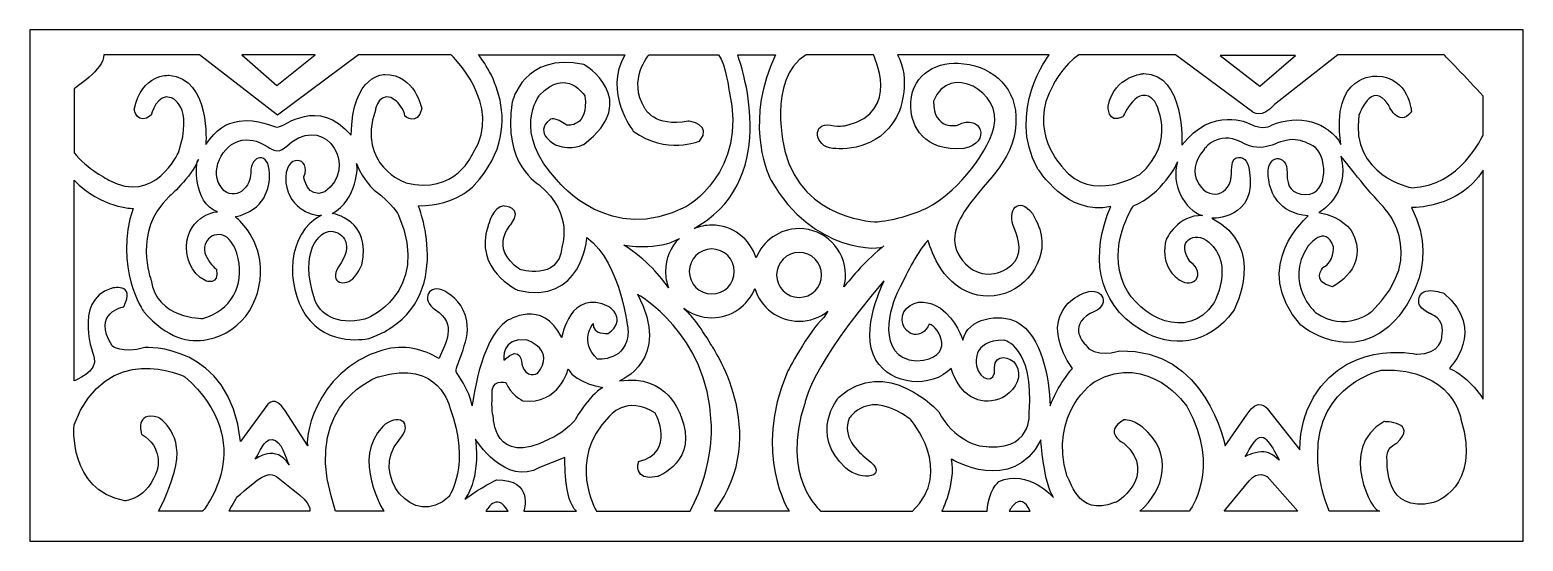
# Model space of a CAD drawing. Header units: centimetres. Extents: x -27.5 to -1.9, y -9.5 to -5.2.
# Drawn here: x -27.5 to -14.94, y -9.5 to -5.2 of the extents above; entities that cross this region are included whole.
import ezdxf

# ---------------------------------------------------------------- set-up
doc = ezdxf.new("R2010")
doc.units = ezdxf.units.CM
doc.header["$MEASUREMENT"] = 0
doc.layers.add('layer 1', color=7, linetype='Continuous')

msp = doc.modelspace()

# ---------------------------------------------------------------- linework, layer by layer
at = {"layer": 'layer 1', "color": 250}
for points, knots in [([(-27.5, -9.5), (-27.5, -9.5), (-27.5, -5.19749), (-27.5, -5.19749), (-27.5, -5.19749), (-27.5, -5.19749), (-14.93665, -5.19749), (-14.93665, -5.19749), (-14.93665, -5.19749), (-14.93665, -5.19749), (-14.93665, -9.5), (-14.93665, -9.5), (-14.93665, -9.5), (-14.93665, -9.5), (-27.5, -9.5), (-27.5, -9.5)], [0, 0, 0, 0, 0.2, 0.2, 0.2, 0.2, 0.4, 0.4, 0.4, 0.4, 0.6, 0.6, 0.6, 0.6, 1, 1, 1, 1]), ([(-25.48331, -6.40492), (-25.48137, -6.52762), (-25.52152, -6.71559), (-25.7715, -6.77077), (-25.7715, -6.77077), (-25.7715, -6.77077), (-25.60063, -6.90018), (-25.56632, -7.13505), (-25.56632, -7.13505), (-25.52168, -7.44065), (-25.69564, -7.74353), (-26.00747, -7.8039), (-26.00747, -7.8039), (-26.15733, -7.83291), (-26.34631, -7.79584), (-26.54222, -7.56959), (-26.54222, -7.56959), (-26.54222, -7.56959), (-26.79912, -7.1912), (-26.6308, -6.7007), (-26.6308, -6.7007), (-26.6308, -6.7007), (-26.89908, -6.7007), (-27.12815, -6.46245), (-27.12815, -6.46245), (-27.12815, -6.46245), (-27.12815, -8.15119), (-27.12815, -8.15119), (-27.12815, -8.15119), (-27.12815, -8.15119), (-26.92314, -8.07411), (-26.95857, -7.95499), (-26.95857, -7.95499), (-26.95857, -7.95499), (-27.1446, -7.4785), (-26.81683, -7.37339), (-26.81683, -7.37339), (-26.81683, -7.37339), (-26.60423, -7.31733), (-26.71053, -7.52754), (-26.71053, -7.52754), (-26.71053, -7.52754), (-26.98515, -7.5766), (-26.80797, -7.85689), (-26.80797, -7.85689), (-26.80797, -7.85689), (-26.72825, -7.92696), (-26.53335, -7.8709), (-26.53335, -7.8709), (-26.53335, -7.8709), (-25.8158, -7.82544), (-25.72721, -8.66272), (-25.72721, -8.66272), (-25.72721, -8.66272), (-25.49689, -8.34739), (-25.49689, -8.34739), (-25.49689, -8.34739), (-25.49689, -8.34739), (-25.43862, -8.27213), (-25.35515, -8.39644), (-25.35515, -8.39644), (-25.35515, -8.39644), (-25.16025, -8.69775), (-25.16025, -8.69775), (-25.16025, -8.69775), (-25.19322, -8.69226), (-25.12575, -8.07062), (-24.53129, -7.89192), (-24.53129, -7.89192), (-24.34253, -7.84091), (-24.20048, -7.8828), (-24.05726, -7.96249), (-24.05726, -7.96249), (-24.00574, -7.84198), (-23.89959, -7.67257), (-24.087, -7.55298), (-24.087, -7.55298), (-24.21778, -7.46953), (-24.14017, -7.32415), (-24.00896, -7.39711), (-24.00896, -7.39711), (-23.94211, -7.43427), (-23.84832, -7.51001), (-23.8235, -7.64959), (-23.8235, -7.64959), (-23.79113, -7.83169), (-23.94098, -8.04956), (-23.91118, -8.08112), (-23.91118, -8.08112), (-23.91118, -8.08112), (-23.79601, -8.23528), (-23.77829, -8.36141), (-23.77829, -8.36141), (-23.77829, -8.36141), (-23.71628, -7.80083), (-23.48595, -7.64667), (-23.48595, -7.64667), (-23.48595, -7.64667), (-23.18476, -7.45047), (-23.0253, -7.78681), (-23.0253, -7.78681), (-23.0253, -7.78681), (-22.95443, -7.36638), (-22.62666, -7.52754), (-22.62666, -7.52754), (-22.62666, -7.52754), (-22.4672, -7.63966), (-22.63552, -7.75178), (-22.63552, -7.75178), (-22.63552, -7.75178), (-22.7684, -7.76579), (-22.75954, -7.66769), (-22.75954, -7.66769), (-22.75954, -7.66769), (-22.88356, -7.82185), (-22.7241, -7.969), (-22.7241, -7.969), (-22.7241, -7.969), (-22.4672, -7.99002), (-22.4672, -7.73076), (-22.4672, -7.73076), (-22.4672, -7.73076), (-22.52036, -7.16318), (-22.81269, -6.94595), (-22.81269, -6.94595), (-22.81269, -6.94595), (-22.85699, -7.52054), (-23.39737, -7.3874), (-23.39737, -7.3874), (-23.39737, -7.3874), (-23.76944, -7.21223), (-23.64541, -6.84785), (-23.64541, -6.84785), (-23.64541, -6.84785), (-23.60111, -6.67967), (-23.51253, -6.67967), (-23.51253, -6.67967), (-23.51253, -6.67967), (-23.34422, -6.68668), (-23.45052, -6.83383), (-23.45052, -6.83383), (-23.45052, -6.83383), (-23.64541, -7.02303), (-23.37965, -7.21223), (-23.37965, -7.21223), (-23.37965, -7.21223), (-23.05188, -7.31733), (-23.0253, -7.03004), (-23.0253, -7.03004), (-23.0253, -7.03004), (-22.91899, -6.74975), (-23.21133, -6.50449), (-23.21133, -6.50449), (-23.21133, -6.50449), (-23.53025, -6.32931), (-23.44166, -5.80377), (-23.44166, -5.80377), (-23.44166, -5.80377), (-23.34422, -5.38334), (-22.83927, -5.48845), (-22.83927, -5.48845), (-22.83927, -5.48845), (-22.34318, -5.78275), (-22.83927, -6.16114), (-22.83927, -6.16114), (-22.83927, -6.16114), (-22.93672, -6.2172), (-23.06959, -6.16815), (-23.06959, -6.16815), (-23.06959, -6.16815), (-23.27335, -6.07005), (-23.12274, -5.95092), (-23.12274, -5.95092), (-23.12274, -5.95092), (-23.08731, -5.9229), (-22.98101, -5.99997), (-22.98101, -5.99997), (-22.98101, -5.99997), (-22.79497, -6.02099), (-22.83041, -5.75472), (-22.83041, -5.75472), (-22.83041, -5.75472), (-22.98101, -5.50246), (-23.21133, -5.74771), (-23.21133, -5.74771), (-23.21133, -5.74771), (-23.45938, -6.05603), (-23.05188, -6.47646), (-23.05188, -6.47646), (-23.05188, -6.47646), (-22.6178, -7.01602), (-21.97997, -6.68668), (-21.97997, -6.68668), (-21.97997, -6.68668), (-21.45731, -6.39938), (-21.61677, -5.71268), (-21.61677, -5.71268), (-21.61677, -5.71268), (-21.64335, -5.49447), (-21.70535, -5.40737), (-21.70535, -5.40737), (-21.70535, -5.40737), (-22.29003, -5.40737), (-22.29003, -5.40737), (-22.29003, -5.40737), (-22.29003, -5.40737), (-22.47606, -5.61458), (-22.32547, -5.85983), (-22.32547, -5.85983), (-22.32547, -5.85983), (-22.24573, -6.02099), (-21.96225, -5.96494), (-21.96225, -5.96494), (-21.96225, -5.96494), (-21.74965, -5.99297), (-21.86481, -6.13312), (-21.86481, -6.13312), (-21.86481, -6.13312), (-22.14829, -6.25223), (-22.42291, -6.04903), (-22.42291, -6.04903), (-22.42291, -6.04903), (-22.67981, -5.72571), (-22.49378, -5.40737), (-22.49378, -5.40737), (-22.49378, -5.40737), (-23.72514, -5.40737), (-23.72514, -5.40737), (-23.72514, -5.40737), (-23.72514, -5.40737), (-23.25563, -5.95793), (-23.76057, -6.50449), (-23.76057, -6.50449), (-23.76057, -6.50449), (-23.90232, -6.67267), (-24.23009, -6.67967), (-24.23009, -6.67967), (-24.23009, -6.67967), (-23.89345, -7.52754), (-24.64645, -7.79382), (-24.64645, -7.79382), (-24.64645, -7.79382), (-24.99219, -7.87398), (-25.18002, -7.59722), (-25.18002, -7.59722), (-25.34693, -7.35126), (-25.34361, -6.9098), (-25.04509, -6.75675), (-25.04509, -6.75675), (-25.09705, -6.77061), (-25.31809, -6.71397), (-25.34629, -6.48347), (-25.34629, -6.48347), (-25.36688, -6.21475), (-25.11978, -6.26932), (-25.19569, -6.43442), (-25.19569, -6.43442), (-25.19569, -6.43442), (-25.16911, -6.62362), (-25.01851, -6.56055), (-25.01851, -6.56055), (-24.73824, -6.3596), (-24.99366, -5.91919), (-25.29469, -6.14017), (-25.29469, -6.14017), (-25.35672, -6.18571), (-25.38969, -6.24755), (-25.48014, -6.19365), (-25.48014, -6.19365), (-25.54802, -6.1532), (-25.59244, -6.12267), (-25.68132, -6.12375), (-25.68132, -6.12375), (-25.85848, -6.12591), (-25.99022, -6.35725), (-25.90016, -6.50789), (-25.90016, -6.50789), (-25.81299, -6.6537), (-25.63933, -6.55203), (-25.64103, -6.39919), (-25.64103, -6.39919), (-25.6428, -6.23922), (-25.48617, -6.22394), (-25.48331, -6.40492)], [0, 0, 0, 0, 0.01388889, 0.01388889, 0.01388889, 0.01388889, 0.02777778, 0.02777778, 0.02777778, 0.02777778, 0.04166667, 0.04166667, 0.04166667, 0.04166667, 0.05555556, 0.05555556, 0.05555556, 0.05555556, 0.06944444, 0.06944444, 0.06944444, 0.06944444, 0.08333333, 0.08333333, 0.08333333, 0.08333333, 0.09722222, 0.09722222, 0.09722222, 0.09722222, 0.11111111, 0.11111111, 0.11111111, 0.11111111, 0.125, 0.125, 0.125, 0.125, 0.13888889, 0.13888889, 0.13888889, 0.13888889, 0.15277778, 0.15277778, 0.15277778, 0.15277778, 0.16666667, 0.16666667, 0.16666667, 0.16666667, 0.18055556, 0.18055556, 0.18055556, 0.18055556, 0.19444444, 0.19444444, 0.19444444, 0.19444444, 0.20833333, 0.20833333, 0.20833333, 0.20833333, 0.22222222, 0.22222222, 0.22222222, 0.22222222, 0.23611111, 0.23611111, 0.23611111, 0.23611111, 0.25, 0.25, 0.25, 0.25, 0.26388889, 0.26388889, 0.26388889, 0.26388889, 0.27777778, 0.27777778, 0.27777778, 0.27777778, 0.29166667, 0.29166667, 0.29166667, 0.29166667, 0.30555556, 0.30555556, 0.30555556, 0.30555556, 0.31944444, 0.31944444, 0.31944444, 0.31944444, 0.33333333, 0.33333333, 0.33333333, 0.33333333, 0.34722222, 0.34722222, 0.34722222, 0.34722222, 0.36111111, 0.36111111, 0.36111111, 0.36111111, 0.375, 0.375, 0.375, 0.375, 0.38888889, 0.38888889, 0.38888889, 0.38888889, 0.40277778, 0.40277778, 0.40277778, 0.40277778, 0.41666667, 0.41666667, 0.41666667, 0.41666667, 0.43055556, 0.43055556, 0.43055556, 0.43055556, 0.44444444, 0.44444444, 0.44444444, 0.44444444, 0.45833333, 0.45833333, 0.45833333, 0.45833333, 0.47222222, 0.47222222, 0.47222222, 0.47222222, 0.48611111, 0.48611111, 0.48611111, 0.48611111, 0.5, 0.5, 0.5, 0.5, 0.51388889, 0.51388889, 0.51388889, 0.51388889, 0.52777778, 0.52777778, 0.52777778, 0.52777778, 0.54166667, 0.54166667, 0.54166667, 0.54166667, 0.55555556, 0.55555556, 0.55555556, 0.55555556, 0.56944444, 0.56944444, 0.56944444, 0.56944444, 0.58333333, 0.58333333, 0.58333333, 0.58333333, 0.59722222, 0.59722222, 0.59722222, 0.59722222, 0.61111111, 0.61111111, 0.61111111, 0.61111111, 0.625, 0.625, 0.625, 0.625, 0.63888889, 0.63888889, 0.63888889, 0.63888889, 0.65277778, 0.65277778, 0.65277778, 0.65277778, 0.66666667, 0.66666667, 0.66666667, 0.66666667, 0.68055556, 0.68055556, 0.68055556, 0.68055556, 0.69444444, 0.69444444, 0.69444444, 0.69444444, 0.70833333, 0.70833333, 0.70833333, 0.70833333, 0.72222222, 0.72222222, 0.72222222, 0.72222222, 0.73611111, 0.73611111, 0.73611111, 0.73611111, 0.75, 0.75, 0.75, 0.75, 0.76388889, 0.76388889, 0.76388889, 0.76388889, 0.77777778, 0.77777778, 0.77777778, 0.77777778, 0.79166667, 0.79166667, 0.79166667, 0.79166667, 0.80555556, 0.80555556, 0.80555556, 0.80555556, 0.81944444, 0.81944444, 0.81944444, 0.81944444, 0.83333333, 0.83333333, 0.83333333, 0.83333333, 0.84722222, 0.84722222, 0.84722222, 0.84722222, 0.86111111, 0.86111111, 0.86111111, 0.86111111, 0.875, 0.875, 0.875, 0.875, 0.88888889, 0.88888889, 0.88888889, 0.88888889, 0.90277778, 0.90277778, 0.90277778, 0.90277778, 0.91666667, 0.91666667, 0.91666667, 0.91666667, 0.93055556, 0.93055556, 0.93055556, 0.93055556, 0.94444444, 0.94444444, 0.94444444, 0.94444444, 0.95833333, 0.95833333, 0.95833333, 0.95833333, 0.97222222, 0.97222222, 0.97222222, 0.97222222, 1, 1, 1, 1]), ([(-26.87884, -5.40737), (-26.87884, -5.40737), (-26.0727, -5.40737), (-26.0727, -5.40737), (-26.0727, -5.40737), (-26.0727, -5.40737), (-25.41715, -5.91589), (-25.41715, -5.91589), (-25.41715, -5.91589), (-25.41715, -5.91589), (-24.73503, -5.40737), (-24.73503, -5.40737), (-24.73503, -5.40737), (-24.73503, -5.40737), (-23.95546, -5.40737), (-23.95546, -5.40737), (-23.95546, -5.40737), (-23.95546, -5.40737), (-23.51253, -5.8318), (-23.76944, -6.23121), (-23.76944, -6.23121), (-23.76944, -6.23121), (-23.92003, -6.59559), (-24.3364, -6.48347), (-24.3364, -6.48347), (-24.3364, -6.48347), (-24.75275, -6.34031), (-24.59329, -5.87384), (-24.59329, -5.87384), (-24.59329, -5.87384), (-24.55786, -5.68465), (-24.41612, -5.79677), (-24.41612, -5.79677), (-24.41612, -5.79677), (-24.34525, -5.86684), (-24.34525, -5.9229), (-24.34525, -5.9229), (-24.34525, -5.9229), (-24.23895, -6.01399), (-24.20351, -5.85983), (-24.20351, -5.85983), (-24.20351, -5.85983), (-24.25666, -5.57253), (-24.51356, -5.57253), (-24.51356, -5.57253), (-24.51356, -5.57253), (-24.78819, -5.56553), (-24.79704, -6.08406), (-24.79704, -6.08406), (-25.08185, -5.75569), (-25.3522, -6.01374), (-25.41454, -6.01509), (-25.41454, -6.01509), (-25.45276, -6.01592), (-25.58338, -5.9427), (-25.73768, -5.96519), (-25.73768, -5.96519), (-25.85198, -5.98185), (-25.92826, -6.03169), (-26.01955, -6.16114), (-26.01955, -6.16114), (-26.01955, -6.16114), (-25.97526, -5.60757), (-26.3296, -5.57954), (-26.3296, -5.57954), (-26.3296, -5.57954), (-26.55993, -5.56553), (-26.62194, -5.86684), (-26.62194, -5.86684), (-26.62194, -5.86684), (-26.59537, -6.00698), (-26.4802, -5.91589), (-26.4802, -5.91589), (-26.4802, -5.91589), (-26.42705, -5.71969), (-26.31189, -5.76873), (-26.31189, -5.76873), (-26.31189, -5.76873), (-26.117, -5.8318), (-26.24988, -6.23121), (-26.24988, -6.23121), (-26.24988, -6.23121), (-26.45362, -6.67267), (-26.83455, -6.46245), (-26.83455, -6.46245), (-26.83455, -6.46245), (-27.0231, -6.36435), (-27.12815, -6.23121), (-27.12815, -6.23121), (-27.12815, -6.23121), (-27.12815, -5.69166), (-27.12815, -5.69166), (-27.12815, -5.69166), (-27.12815, -5.69166), (-26.86999, -5.5265), (-26.87884, -5.40737)], [0, 0, 0, 0, 0.04, 0.04, 0.04, 0.04, 0.08, 0.08, 0.08, 0.08, 0.12, 0.12, 0.12, 0.12, 0.16, 0.16, 0.16, 0.16, 0.2, 0.2, 0.2, 0.2, 0.24, 0.24, 0.24, 0.24, 0.28, 0.28, 0.28, 0.28, 0.32, 0.32, 0.32, 0.32, 0.36, 0.36, 0.36, 0.36, 0.4, 0.4, 0.4, 0.4, 0.44, 0.44, 0.44, 0.44, 0.48, 0.48, 0.48, 0.48, 0.52, 0.52, 0.52, 0.52, 0.56, 0.56, 0.56, 0.56, 0.6, 0.6, 0.6, 0.6, 0.64, 0.64, 0.64, 0.64, 0.68, 0.68, 0.68, 0.68, 0.72, 0.72, 0.72, 0.72, 0.76, 0.76, 0.76, 0.76, 0.8, 0.8, 0.8, 0.8, 0.84, 0.84, 0.84, 0.84, 0.88, 0.88, 0.88, 0.88, 0.92, 0.92, 0.92, 0.92, 1, 1, 1, 1]), ([(-25.71686, -5.40737), (-25.71686, -5.40737), (-25.09992, -5.40737), (-25.09992, -5.40737), (-25.09992, -5.40737), (-25.09992, -5.40737), (-25.42131, -5.66444), (-25.42131, -5.66444), (-25.42131, -5.66444), (-25.42131, -5.66444), (-25.71686, -5.40737), (-25.71686, -5.40737)], [0, 0, 0, 0, 0.25, 0.25, 0.25, 0.25, 0.5, 0.5, 0.5, 0.5, 1, 1, 1, 1]), ([(-21.91042, -6.86974), (-21.86487, -6.85106), (-21.81502, -6.84074), (-21.76275, -6.84074), (-21.76275, -6.84074), (-21.58735, -6.84074), (-21.439, -6.9567), (-21.39016, -7.11612), (-21.39016, -7.11612), (-21.33288, -6.97219), (-21.19229, -6.87043), (-21.02799, -6.87043), (-21.02799, -6.87043), (-20.81283, -6.87043), (-20.63834, -7.04491), (-20.63834, -7.26007), (-20.63834, -7.26007), (-20.63834, -7.29502), (-20.64297, -7.32887), (-20.6516, -7.36109), (-20.6516, -7.36109), (-20.59431, -7.28952), (-20.45178, -7.11915), (-20.31454, -7.01602), (-20.31454, -7.01602), (-20.32891, -7.05717), (-20.91038, -7.0794), (-21.26336, -6.46518), (-21.26336, -6.46518), (-21.31482, -6.37565), (-21.4784, -5.93703), (-21.22699, -5.40737), (-21.22699, -5.40737), (-21.22699, -5.40737), (-21.5459, -5.40737), (-21.5459, -5.40737), (-21.5459, -5.40737), (-21.5459, -5.40737), (-21.18269, -6.35034), (-21.8028, -6.7988), (-21.8028, -6.7988), (-21.8028, -6.7988), (-21.91042, -6.86974), (-21.91042, -6.86974)], [0, 0, 0, 0, 0.08333333, 0.08333333, 0.08333333, 0.08333333, 0.16666667, 0.16666667, 0.16666667, 0.16666667, 0.25, 0.25, 0.25, 0.25, 0.33333333, 0.33333333, 0.33333333, 0.33333333, 0.41666667, 0.41666667, 0.41666667, 0.41666667, 0.5, 0.5, 0.5, 0.5, 0.58333333, 0.58333333, 0.58333333, 0.58333333, 0.66666667, 0.66666667, 0.66666667, 0.66666667, 0.75, 0.75, 0.75, 0.75, 0.83333333, 0.83333333, 0.83333333, 0.83333333, 1, 1, 1, 1]), ([(-16.87554, -6.12111), (-16.81559, -6.12009), (-16.76137, -6.14527), (-16.70623, -6.17205), (-16.70623, -6.17205), (-16.58396, -6.23144), (-16.563, -6.58789), (-16.76756, -6.58285), (-16.76756, -6.58285), (-16.8855, -6.57995), (-16.92191, -6.51941), (-16.92267, -6.40945), (-16.92267, -6.40945), (-16.92298, -6.36472), (-16.92733, -6.32738), (-16.94785, -6.30672), (-16.94785, -6.30672), (-16.9843, -6.27004), (-17.03644, -6.2658), (-17.06941, -6.3325), (-17.06941, -6.3325), (-17.08691, -6.3679), (-17.08252, -6.42216), (-17.07724, -6.45911), (-17.07724, -6.45911), (-17.06254, -6.56207), (-16.99986, -6.73913), (-16.74448, -6.76376), (-16.74448, -6.76376), (-16.74448, -6.76376), (-17.24942, -7.1842), (-16.80649, -7.6817), (-16.80649, -7.6817), (-16.80649, -7.6817), (-16.37241, -8.04608), (-16.00035, -7.62565), (-16.00035, -7.62565), (-16.00035, -7.62565), (-15.6017, -7.20522), (-15.87632, -6.69369), (-15.87632, -6.69369), (-15.87632, -6.69369), (-15.46882, -6.7007), (-15.27393, -6.37836), (-15.27393, -6.37836), (-15.27393, -6.37836), (-15.27393, -8.30535), (-15.27393, -8.30535), (-15.27393, -8.30535), (-15.27393, -8.30535), (-15.38024, -8.12316), (-15.5574, -8.04608), (-15.5574, -8.04608), (-15.5574, -8.04608), (-15.2385, -7.72375), (-15.6017, -7.41543), (-15.6017, -7.41543), (-15.6017, -7.41543), (-15.83203, -7.32434), (-15.81431, -7.49952), (-15.81431, -7.49952), (-15.81431, -7.49952), (-15.80546, -7.54156), (-15.72573, -7.5836), (-15.72573, -7.5836), (-15.72573, -7.5836), (-15.58399, -7.61864), (-15.61942, -7.77981), (-15.61942, -7.77981), (-15.61942, -7.77981), (-15.62828, -7.92696), (-15.83203, -7.92696), (-15.83203, -7.92696), (-15.83203, -7.92696), (-16.48758, -7.77981), (-16.75333, -8.39644), (-16.75333, -8.39644), (-16.75333, -8.39644), (-16.81535, -8.5436), (-16.81535, -8.73279), (-16.81535, -8.73279), (-16.81535, -8.73279), (-17.08996, -8.38243), (-17.08996, -8.38243), (-17.08996, -8.38243), (-17.08996, -8.38243), (-17.1697, -8.28433), (-17.25829, -8.43148), (-17.25829, -8.43148), (-17.25829, -8.43148), (-17.44432, -8.69775), (-17.44432, -8.69775), (-17.44432, -8.69775), (-17.44432, -8.69775), (-17.60377, -7.8709), (-18.33019, -7.89893), (-18.33019, -7.89893), (-18.33019, -7.89893), (-18.55166, -7.969), (-18.62252, -7.84287), (-18.62252, -7.84287), (-18.62252, -7.84287), (-18.77312, -7.69572), (-18.57823, -7.5836), (-18.57823, -7.5836), (-18.39767, -7.52542), (-18.46527, -7.35197), (-18.61719, -7.40767), (-18.61719, -7.40767), (-18.70507, -7.43989), (-18.84095, -7.51912), (-18.85285, -7.70273), (-18.85285, -7.70273), (-18.85285, -7.70273), (-18.86171, -7.8709), (-18.72883, -8.04608), (-18.72883, -8.04608), (-18.72883, -8.04608), (-18.86171, -8.20024), (-18.91486, -8.36141), (-18.91486, -8.36141), (-18.92513, -8.12618), (-18.98626, -7.76991), (-19.19634, -7.65573), (-19.19634, -7.65573), (-19.33926, -7.57805), (-19.61434, -7.62375), (-19.65013, -7.80784), (-19.65013, -7.80784), (-19.65013, -7.80784), (-19.70707, -7.63116), (-19.83942, -7.54087), (-19.83942, -7.54087), (-19.92908, -7.4797), (-20.04399, -7.46189), (-20.12532, -7.54193), (-20.12532, -7.54193), (-20.19584, -7.61133), (-20.16069, -7.74343), (-20.05982, -7.75972), (-20.05982, -7.75972), (-20.01356, -7.76719), (-19.96358, -7.74185), (-19.93361, -7.6747), (-19.93361, -7.6747), (-19.84774, -7.69187), (-19.70181, -7.96607), (-20.03992, -7.98302), (-20.03992, -7.98302), (-20.3952, -7.95364), (-20.26138, -7.51519), (-20.18976, -7.38281), (-20.18976, -7.38281), (-20.1228, -7.25905), (-20.05874, -7.09879), (-19.94247, -6.96697), (-19.94247, -6.96697), (-19.94247, -6.96697), (-19.87081, -7.28441), (-19.62222, -7.39754), (-19.62222, -7.39754), (-19.37347, -7.51076), (-19.09466, -7.37852), (-19.00553, -7.11951), (-19.00553, -7.11951), (-18.97068, -7.01824), (-18.97411, -6.89208), (-19.06546, -6.74274), (-19.06546, -6.74274), (-19.18094, -6.58816), (-19.28709, -6.71529), (-19.21703, -6.87188), (-19.21703, -6.87188), (-19.17636, -6.96277), (-19.14549, -7.09075), (-19.23752, -7.17344), (-19.23752, -7.17344), (-19.35631, -7.28018), (-19.51736, -7.28036), (-19.62777, -7.16761), (-19.62777, -7.16761), (-19.77584, -7.01639), (-19.7242, -6.85209), (-19.61992, -6.70118), (-19.61992, -6.70118), (-19.4437, -6.44615), (-19.18941, -6.28151), (-19.20447, -5.92327), (-19.20447, -5.92327), (-19.21575, -5.65496), (-19.4316, -5.48907), (-19.68862, -5.47821), (-19.68862, -5.47821), (-19.89204, -5.46962), (-20.09897, -5.58661), (-20.0882, -5.85482), (-20.0882, -5.85482), (-20.08237, -6.00026), (-19.98234, -6.22508), (-19.64127, -6.19618), (-19.64127, -6.19618), (-19.4075, -6.14823), (-19.49064, -5.89252), (-19.69443, -5.99997), (-19.69443, -5.99997), (-19.69443, -5.99997), (-19.89818, -6.04903), (-19.89818, -5.79677), (-19.89818, -5.79677), (-19.76347, -5.4649), (-19.31334, -5.72367), (-19.38961, -6.01875), (-19.38961, -6.01875), (-19.45645, -6.27736), (-19.74089, -6.59169), (-19.94497, -6.69191), (-19.94497, -6.69191), (-20.05884, -6.74783), (-20.1982, -6.79245), (-20.36769, -6.81281), (-20.36769, -6.81281), (-20.36769, -6.81281), (-20.99666, -6.81281), (-21.14726, -6.2172), (-21.14726, -6.2172), (-21.14726, -6.2172), (-21.30672, -5.61725), (-20.97008, -5.40737), (-20.97008, -5.40737), (-20.97008, -5.40737), (-20.40312, -5.40737), (-20.40312, -5.40737), (-20.40312, -5.40737), (-20.40312, -5.40737), (-20.16394, -5.88786), (-20.6246, -5.99997), (-20.6246, -5.99997), (-20.6246, -5.99997), (-20.67552, -6.01724), (-20.7642, -5.99961), (-20.7642, -5.99961), (-20.91868, -5.96892), (-20.90735, -6.1817), (-20.7441, -6.19551), (-20.7441, -6.19551), (-20.6243, -6.20565), (-20.31578, -6.19771), (-20.18166, -5.87384), (-20.18166, -5.87384), (-20.18166, -5.87384), (-20.08421, -5.61725), (-20.19938, -5.40737), (-20.19938, -5.40737), (-20.19938, -5.40737), (-18.92372, -5.40737), (-18.92372, -5.40737), (-18.92372, -5.40737), (-18.92372, -5.40737), (-19.28693, -5.88085), (-19.02117, -6.36435), (-19.02117, -6.36435), (-19.02117, -6.36435), (-18.77119, -6.7727), (-18.40595, -6.68363), (-18.40595, -6.68363), (-18.57361, -7.07707), (-18.54031, -7.48817), (-18.14752, -7.72595), (-18.14752, -7.72595), (-17.90018, -7.87568), (-17.5874, -7.85626), (-17.37344, -7.56258), (-17.37344, -7.56258), (-17.36494, -7.54771), (-17.08686, -7.0207), (-17.55552, -6.78297), (-17.55552, -6.78297), (-17.55552, -6.78297), (-17.16804, -6.80116), (-17.2409, -6.37223), (-17.2409, -6.37223), (-17.25376, -6.29653), (-17.29345, -6.25641), (-17.3508, -6.27491), (-17.3508, -6.27491), (-17.37856, -6.28386), (-17.39116, -6.3249), (-17.39029, -6.40465), (-17.39029, -6.40465), (-17.38818, -6.59904), (-17.5975, -6.64555), (-17.67976, -6.46922), (-17.67976, -6.46922), (-17.70972, -6.40499), (-17.71121, -6.31486), (-17.62149, -6.20319), (-17.62149, -6.20319), (-17.62149, -6.20319), (-17.50633, -6.04202), (-17.31144, -6.14012), (-17.31144, -6.14012), (-17.10412, -6.25374), (-17.0268, -6.12368), (-16.87554, -6.12111)], [0, 0, 0, 0, 0.01298701, 0.01298701, 0.01298701, 0.01298701, 0.02597403, 0.02597403, 0.02597403, 0.02597403, 0.03896104, 0.03896104, 0.03896104, 0.03896104, 0.05194805, 0.05194805, 0.05194805, 0.05194805, 0.06493506, 0.06493506, 0.06493506, 0.06493506, 0.07792208, 0.07792208, 0.07792208, 0.07792208, 0.09090909, 0.09090909, 0.09090909, 0.09090909, 0.1038961, 0.1038961, 0.1038961, 0.1038961, 0.11688312, 0.11688312, 0.11688312, 0.11688312, 0.12987013, 0.12987013, 0.12987013, 0.12987013, 0.14285714, 0.14285714, 0.14285714, 0.14285714, 0.15584416, 0.15584416, 0.15584416, 0.15584416, 0.16883117, 0.16883117, 0.16883117, 0.16883117, 0.18181818, 0.18181818, 0.18181818, 0.18181818, 0.19480519, 0.19480519, 0.19480519, 0.19480519, 0.20779221, 0.20779221, 0.20779221, 0.20779221, 0.22077922, 0.22077922, 0.22077922, 0.22077922, 0.23376623, 0.23376623, 0.23376623, 0.23376623, 0.24675325, 0.24675325, 0.24675325, 0.24675325, 0.25974026, 0.25974026, 0.25974026, 0.25974026, 0.27272727, 0.27272727, 0.27272727, 0.27272727, 0.28571429, 0.28571429, 0.28571429, 0.28571429, 0.2987013, 0.2987013, 0.2987013, 0.2987013, 0.31168831, 0.31168831, 0.31168831, 0.31168831, 0.32467532, 0.32467532, 0.32467532, 0.32467532, 0.33766234, 0.33766234, 0.33766234, 0.33766234, 0.35064935, 0.35064935, 0.35064935, 0.35064935, 0.36363636, 0.36363636, 0.36363636, 0.36363636, 0.37662338, 0.37662338, 0.37662338, 0.37662338, 0.38961039, 0.38961039, 0.38961039, 0.38961039, 0.4025974, 0.4025974, 0.4025974, 0.4025974, 0.41558442, 0.41558442, 0.41558442, 0.41558442, 0.42857143, 0.42857143, 0.42857143, 0.42857143, 0.44155844, 0.44155844, 0.44155844, 0.44155844, 0.45454545, 0.45454545, 0.45454545, 0.45454545, 0.46753247, 0.46753247, 0.46753247, 0.46753247, 0.48051948, 0.48051948, 0.48051948, 0.48051948, 0.49350649, 0.49350649, 0.49350649, 0.49350649, 0.50649351, 0.50649351, 0.50649351, 0.50649351, 0.51948052, 0.51948052, 0.51948052, 0.51948052, 0.53246753, 0.53246753, 0.53246753, 0.53246753, 0.54545455, 0.54545455, 0.54545455, 0.54545455, 0.55844156, 0.55844156, 0.55844156, 0.55844156, 0.57142857, 0.57142857, 0.57142857, 0.57142857, 0.58441558, 0.58441558, 0.58441558, 0.58441558, 0.5974026, 0.5974026, 0.5974026, 0.5974026, 0.61038961, 0.61038961, 0.61038961, 0.61038961, 0.62337662, 0.62337662, 0.62337662, 0.62337662, 0.63636364, 0.63636364, 0.63636364, 0.63636364, 0.64935065, 0.64935065, 0.64935065, 0.64935065, 0.66233766, 0.66233766, 0.66233766, 0.66233766, 0.67532468, 0.67532468, 0.67532468, 0.67532468, 0.68831169, 0.68831169, 0.68831169, 0.68831169, 0.7012987, 0.7012987, 0.7012987, 0.7012987, 0.71428571, 0.71428571, 0.71428571, 0.71428571, 0.72727273, 0.72727273, 0.72727273, 0.72727273, 0.74025974, 0.74025974, 0.74025974, 0.74025974, 0.75324675, 0.75324675, 0.75324675, 0.75324675, 0.76623377, 0.76623377, 0.76623377, 0.76623377, 0.77922078, 0.77922078, 0.77922078, 0.77922078, 0.79220779, 0.79220779, 0.79220779, 0.79220779, 0.80519481, 0.80519481, 0.80519481, 0.80519481, 0.81818182, 0.81818182, 0.81818182, 0.81818182, 0.83116883, 0.83116883, 0.83116883, 0.83116883, 0.84415584, 0.84415584, 0.84415584, 0.84415584, 0.85714286, 0.85714286, 0.85714286, 0.85714286, 0.87012987, 0.87012987, 0.87012987, 0.87012987, 0.88311688, 0.88311688, 0.88311688, 0.88311688, 0.8961039, 0.8961039, 0.8961039, 0.8961039, 0.90909091, 0.90909091, 0.90909091, 0.90909091, 0.92207792, 0.92207792, 0.92207792, 0.92207792, 0.93506494, 0.93506494, 0.93506494, 0.93506494, 0.94805195, 0.94805195, 0.94805195, 0.94805195, 0.96103896, 0.96103896, 0.96103896, 0.96103896, 0.97402597, 0.97402597, 0.97402597, 0.97402597, 1, 1, 1, 1]), ([(-15.6017, -5.40737), (-15.6017, -5.40737), (-15.40681, -5.60757), (-15.27393, -5.75472), (-15.27393, -5.75472), (-15.27393, -5.78275), (-15.27393, -6.08406), (-15.27393, -6.08406), (-15.27393, -6.08406), (-15.27393, -6.08406), (-15.46882, -6.51851), (-15.87632, -6.52551), (-15.87632, -6.52551), (-15.87632, -6.52551), (-16.39013, -6.4244), (-16.31926, -5.91589), (-16.31926, -5.91589), (-16.31926, -5.91589), (-16.21295, -5.61458), (-16.07121, -5.82479), (-16.07121, -5.82479), (-16.07121, -5.82479), (-15.99149, -6.02801), (-15.87632, -5.88786), (-15.87632, -5.88786), (-15.87632, -5.88786), (-15.89404, -5.59355), (-16.16866, -5.58655), (-16.16866, -5.58655), (-16.16866, -5.58655), (-16.55844, -5.55852), (-16.46985, -6.16114), (-16.46985, -6.16114), (-16.5753, -5.97141), (-16.82955, -5.9011), (-17.05453, -5.99997), (-17.05453, -5.99997), (-17.05453, -5.99997), (-17.1254, -6.04903), (-17.24056, -5.98596), (-17.24056, -5.98596), (-17.24056, -5.98596), (-17.55062, -5.8318), (-17.80752, -6.16815), (-17.80752, -6.16815), (-17.80752, -6.16815), (-17.78095, -5.56553), (-18.12644, -5.56553), (-18.12644, -5.56553), (-18.12644, -5.56553), (-18.37448, -5.57954), (-18.42763, -5.83881), (-18.42763, -5.83881), (-18.42763, -5.83881), (-18.43649, -5.99297), (-18.30361, -5.9299), (-18.30361, -5.9299), (-18.30361, -5.9299), (-18.17959, -5.6356), (-18.03785, -5.79677), (-18.03785, -5.79677), (-18.03785, -5.79677), (-17.8341, -6.13312), (-18.16187, -6.4134), (-18.16187, -6.4134), (-18.16187, -6.4134), (-18.56937, -6.66566), (-18.80856, -6.35734), (-18.80856, -6.35734), (-18.80856, -6.35734), (-19.11862, -6.04903), (-18.88829, -5.65662), (-18.88829, -5.65662), (-18.88829, -5.65662), (-18.7997, -5.48747), (-18.67567, -5.40737), (-18.67567, -5.40737), (-18.67567, -5.40737), (-17.8601, -5.40737), (-17.8601, -5.40737), (-17.8601, -5.40737), (-17.8601, -5.40737), (-17.21399, -5.88786), (-17.21399, -5.88786), (-17.21399, -5.88786), (-17.21399, -5.88786), (-17.13426, -5.95092), (-17.02796, -5.82479), (-17.02796, -5.82479), (-17.02796, -5.82479), (-16.49643, -5.40737), (-16.49643, -5.40737), (-16.49643, -5.40737), (-16.49643, -5.40737), (-15.6017, -5.40737), (-15.6017, -5.40737)], [0, 0, 0, 0, 0.04, 0.04, 0.04, 0.04, 0.08, 0.08, 0.08, 0.08, 0.12, 0.12, 0.12, 0.12, 0.16, 0.16, 0.16, 0.16, 0.2, 0.2, 0.2, 0.2, 0.24, 0.24, 0.24, 0.24, 0.28, 0.28, 0.28, 0.28, 0.32, 0.32, 0.32, 0.32, 0.36, 0.36, 0.36, 0.36, 0.4, 0.4, 0.4, 0.4, 0.44, 0.44, 0.44, 0.44, 0.48, 0.48, 0.48, 0.48, 0.52, 0.52, 0.52, 0.52, 0.56, 0.56, 0.56, 0.56, 0.6, 0.6, 0.6, 0.6, 0.64, 0.64, 0.64, 0.64, 0.68, 0.68, 0.68, 0.68, 0.72, 0.72, 0.72, 0.72, 0.76, 0.76, 0.76, 0.76, 0.8, 0.8, 0.8, 0.8, 0.84, 0.84, 0.84, 0.84, 0.88, 0.88, 0.88, 0.88, 0.92, 0.92, 0.92, 0.92, 1, 1, 1, 1]), ([(-16.85106, -5.41331), (-16.85106, -5.41331), (-17.15066, -5.6717), (-17.15066, -5.6717), (-17.15066, -5.6717), (-17.15066, -5.6717), (-17.48424, -5.41288), (-17.48424, -5.41288), (-17.48424, -5.41288), (-17.48424, -5.41288), (-16.85106, -5.41331), (-16.85106, -5.41331)], [0, 0, 0, 0, 0.25, 0.25, 0.25, 0.25, 0.5, 0.5, 0.5, 0.5, 1, 1, 1, 1]), ([(-16.65589, -6.73573), (-16.65589, -6.73573), (-16.39013, -6.59559), (-16.46985, -6.25925), (-16.46985, -6.25925), (-16.46985, -6.25925), (-16.27496, -6.5115), (-16.13323, -6.66566), (-16.13323, -6.66566), (-16.13323, -6.66566), (-15.69915, -7.07208), (-16.21295, -7.56959), (-16.21295, -7.56959), (-16.21295, -7.56959), (-16.43442, -7.75178), (-16.68247, -7.5766), (-16.68247, -7.5766), (-16.68247, -7.5766), (-16.95708, -7.33134), (-16.74448, -7.01602), (-16.74448, -7.01602), (-16.74448, -7.01602), (-16.60273, -6.82683), (-16.53187, -7.02303), (-16.53187, -7.02303), (-16.53187, -7.02303), (-16.52301, -7.14916), (-16.62046, -7.19821), (-16.62046, -7.19821), (-16.62046, -7.19821), (-16.72676, -7.31733), (-16.54073, -7.35937), (-16.54073, -7.35937), (-16.54073, -7.35937), (-16.21295, -7.19821), (-16.38127, -6.88989), (-16.38127, -6.88989), (-16.38127, -6.88989), (-16.45214, -6.77077), (-16.65589, -6.73573)], [0, 0, 0, 0, 0.09090909, 0.09090909, 0.09090909, 0.09090909, 0.18181818, 0.18181818, 0.18181818, 0.18181818, 0.27272727, 0.27272727, 0.27272727, 0.27272727, 0.36363636, 0.36363636, 0.36363636, 0.36363636, 0.45454545, 0.45454545, 0.45454545, 0.45454545, 0.54545455, 0.54545455, 0.54545455, 0.54545455, 0.63636364, 0.63636364, 0.63636364, 0.63636364, 0.72727273, 0.72727273, 0.72727273, 0.72727273, 0.81818182, 0.81818182, 0.81818182, 0.81818182, 1, 1, 1, 1]), ([(-26.08156, -6.28727), (-26.11086, -6.30925), (-26.12865, -6.65157), (-25.92211, -6.72873), (-25.92211, -6.72873), (-25.92774, -6.72028), (-26.21361, -6.77347), (-26.17901, -7.07909), (-26.17901, -7.07909), (-26.17901, -7.07909), (-26.16128, -7.24726), (-26.01955, -7.31032), (-26.01955, -7.31032), (-26.01955, -7.31032), (-25.90438, -7.35237), (-25.93096, -7.21223), (-25.93096, -7.21223), (-25.93096, -7.21223), (-26.12741, -7.05029), (-25.97035, -6.93317), (-25.97035, -6.93317), (-25.84904, -6.88055), (-25.77467, -7.00004), (-25.74755, -7.12032), (-25.74755, -7.12032), (-25.69636, -7.34733), (-25.80651, -7.55955), (-26.04612, -7.62565), (-26.04612, -7.62565), (-26.04612, -7.62565), (-26.43591, -7.63265), (-26.4802, -7.30332), (-26.4802, -7.30332), (-26.4802, -7.30332), (-26.63966, -6.8969), (-26.3296, -6.60259), (-26.3296, -6.60259), (-26.3296, -6.60259), (-26.14357, -6.44143), (-26.08156, -6.28727)], [0, 0, 0, 0, 0.09090909, 0.09090909, 0.09090909, 0.09090909, 0.18181818, 0.18181818, 0.18181818, 0.18181818, 0.27272727, 0.27272727, 0.27272727, 0.27272727, 0.36363636, 0.36363636, 0.36363636, 0.36363636, 0.45454545, 0.45454545, 0.45454545, 0.45454545, 0.54545455, 0.54545455, 0.54545455, 0.54545455, 0.63636364, 0.63636364, 0.63636364, 0.63636364, 0.72727273, 0.72727273, 0.72727273, 0.72727273, 0.81818182, 0.81818182, 0.81818182, 0.81818182, 1, 1, 1, 1]), ([(-24.90335, -7.1912), (-24.77018, -7.01257), (-24.85721, -6.89648), (-24.96876, -6.89289), (-24.96876, -6.89289), (-25.0568, -6.89006), (-25.2426, -7.05429), (-25.10116, -7.46937), (-25.10116, -7.46937), (-25.06185, -7.58474), (-24.92757, -7.68707), (-24.68188, -7.63265), (-24.68188, -7.63265), (-24.68188, -7.63265), (-24.11492, -7.42244), (-24.3984, -6.75675), (-24.3984, -6.75675), (-24.3984, -6.75675), (-24.4427, -6.66566), (-24.60215, -6.54654), (-24.60215, -6.54654), (-24.60215, -6.54654), (-24.69074, -6.46946), (-24.75275, -6.32231), (-24.75275, -6.32231), (-24.73573, -6.3296), (-24.74302, -6.62837), (-24.95651, -6.74274), (-24.95651, -6.74274), (-24.95651, -6.74274), (-24.61987, -6.79179), (-24.70845, -7.17719), (-24.70845, -7.17719), (-24.70845, -7.17719), (-24.72939, -7.23018), (-24.76838, -7.27696), (-24.76838, -7.27696), (-24.84122, -7.36434), (-24.9893, -7.33398), (-24.90335, -7.1912)], [0, 0, 0, 0, 0.09090909, 0.09090909, 0.09090909, 0.09090909, 0.18181818, 0.18181818, 0.18181818, 0.18181818, 0.27272727, 0.27272727, 0.27272727, 0.27272727, 0.36363636, 0.36363636, 0.36363636, 0.36363636, 0.45454545, 0.45454545, 0.45454545, 0.45454545, 0.54545455, 0.54545455, 0.54545455, 0.54545455, 0.63636364, 0.63636364, 0.63636364, 0.63636364, 0.72727273, 0.72727273, 0.72727273, 0.72727273, 0.81818182, 0.81818182, 0.81818182, 0.81818182, 1, 1, 1, 1]), ([(-17.84579, -6.30829), (-17.84181, -6.32022), (-17.97531, -6.58042), (-18.21502, -6.67967), (-18.21502, -6.67967), (-18.21702, -6.67967), (-18.44318, -7.01755), (-18.29265, -7.3458), (-18.29265, -7.3458), (-18.16965, -7.61401), (-17.75832, -7.82409), (-17.54176, -7.49952), (-17.54176, -7.49952), (-17.54176, -7.49952), (-17.35672, -7.17752), (-17.58201, -6.98304), (-17.58201, -6.98304), (-17.69928, -6.8818), (-17.86748, -6.97873), (-17.73666, -7.14916), (-17.73666, -7.14916), (-17.59906, -7.25281), (-17.70915, -7.38091), (-17.8254, -7.30307), (-17.8254, -7.30307), (-17.8913, -7.25895), (-17.98913, -7.15748), (-17.9404, -6.95996), (-17.9404, -6.95996), (-17.9404, -6.95996), (-17.84061, -6.75162), (-17.63318, -6.76071), (-17.63318, -6.76071), (-17.78909, -6.71377), (-17.90058, -6.48879), (-17.84579, -6.30829)], [0, 0, 0, 0, 0.1, 0.1, 0.1, 0.1, 0.2, 0.2, 0.2, 0.2, 0.3, 0.3, 0.3, 0.3, 0.4, 0.4, 0.4, 0.4, 0.5, 0.5, 0.5, 0.5, 0.6, 0.6, 0.6, 0.6, 0.7, 0.7, 0.7, 0.7, 0.8, 0.8, 0.8, 0.8, 1, 1, 1, 1]), ([(-22.1524, -7.23039), (-22.1524, -7.12131), (-22.10754, -7.02271), (-22.03529, -6.95198), (-22.03529, -6.95198), (-22.21478, -7.06103), (-22.50263, -7.00902), (-22.50263, -7.00902), (-22.50263, -7.00902), (-22.30886, -7.13074), (-22.18844, -7.27854), (-22.12717, -7.36849), (-22.12717, -7.36849), (-22.14346, -7.32557), (-22.1524, -7.27902), (-22.1524, -7.23039)], [0, 0, 0, 0, 0.2, 0.2, 0.2, 0.2, 0.4, 0.4, 0.4, 0.4, 0.6, 0.6, 0.6, 0.6, 1, 1, 1, 1]), ([(-21.95201, -7.23039), (-21.95201, -7.12588), (-21.86725, -7.04113), (-21.76275, -7.04113), (-21.76275, -7.04113), (-21.65824, -7.04113), (-21.57349, -7.12588), (-21.57349, -7.23039), (-21.57349, -7.23039), (-21.57349, -7.33489), (-21.65824, -7.41964), (-21.76275, -7.41964), (-21.76275, -7.41964), (-21.86725, -7.41964), (-21.95201, -7.33489), (-21.95201, -7.23039)], [0, 0, 0, 0, 0.2, 0.2, 0.2, 0.2, 0.4, 0.4, 0.4, 0.4, 0.6, 0.6, 0.6, 0.6, 1, 1, 1, 1]), ([(-21.21725, -7.26007), (-21.21725, -7.15557), (-21.13249, -7.07082), (-21.02799, -7.07082), (-21.02799, -7.07082), (-20.92348, -7.07082), (-20.83873, -7.15557), (-20.83873, -7.26007), (-20.83873, -7.26007), (-20.83873, -7.36458), (-20.92348, -7.44933), (-21.02799, -7.44933), (-21.02799, -7.44933), (-21.13249, -7.44933), (-21.21725, -7.36458), (-21.21725, -7.26007)], [0, 0, 0, 0, 0.2, 0.2, 0.2, 0.2, 0.4, 0.4, 0.4, 0.4, 0.6, 0.6, 0.6, 0.6, 1, 1, 1, 1]), ([(-20.78571, -7.5652), (-20.85223, -7.6181), (-20.93642, -7.64972), (-21.02799, -7.64972), (-21.02799, -7.64972), (-21.20338, -7.64972), (-21.35174, -7.53376), (-21.40059, -7.37434), (-21.40059, -7.37434), (-21.45786, -7.51826), (-21.59844, -7.62003), (-21.76275, -7.62003), (-21.76275, -7.62003), (-21.85163, -7.62003), (-21.93355, -7.59024), (-21.99912, -7.54012), (-21.99912, -7.54012), (-21.99912, -7.54012), (-21.98754, -7.55338), (-21.98754, -7.55338), (-21.98754, -7.55338), (-21.94304, -7.58991), (-21.86505, -7.68111), (-21.76736, -7.84988), (-21.76736, -7.84988), (-21.76736, -7.84988), (-21.24471, -8.58947), (-21.74079, -9.24815), (-21.74079, -9.24815), (-21.74079, -9.24815), (-21.11183, -9.24815), (-21.11183, -9.24815), (-21.11183, -9.24815), (-21.11183, -9.24815), (-21.42188, -8.76783), (-21.12954, -8.08112), (-21.12954, -8.08112), (-21.12954, -8.08112), (-20.95237, -7.73776), (-20.81949, -7.61864), (-20.81949, -7.61864), (-20.81949, -7.61864), (-20.78571, -7.5652), (-20.78571, -7.5652)], [0, 0, 0, 0, 0.08333333, 0.08333333, 0.08333333, 0.08333333, 0.16666667, 0.16666667, 0.16666667, 0.16666667, 0.25, 0.25, 0.25, 0.25, 0.33333333, 0.33333333, 0.33333333, 0.33333333, 0.41666667, 0.41666667, 0.41666667, 0.41666667, 0.5, 0.5, 0.5, 0.5, 0.58333333, 0.58333333, 0.58333333, 0.58333333, 0.66666667, 0.66666667, 0.66666667, 0.66666667, 0.75, 0.75, 0.75, 0.75, 0.83333333, 0.83333333, 0.83333333, 0.83333333, 1, 1, 1, 1]), ([(-19.53497, -8.02506), (-19.53497, -8.02506), (-19.58812, -7.80784), (-19.30465, -7.80784), (-19.30465, -7.80784), (-19.30465, -7.80784), (-19.04774, -7.86389), (-19.09204, -8.41747), (-19.09204, -8.41747), (-19.09204, -8.41747), (-19.0566, -8.76783), (-19.5084, -8.69775), (-19.5084, -8.69775), (-19.5084, -8.69775), (-19.72986, -8.65571), (-19.85389, -8.41046), (-19.85389, -8.41046), (-19.85389, -8.41046), (-20.29682, -7.92696), (-20.69546, -8.29134), (-20.69546, -8.29134), (-20.69546, -8.29134), (-20.9524, -8.59591), (-20.63415, -8.8854), (-20.63415, -8.8854), (-20.5078, -9.00033), (-20.25051, -8.96534), (-20.45752, -8.8078), (-20.45752, -8.8078), (-20.53743, -8.74698), (-20.67055, -8.61761), (-20.60688, -8.46652), (-20.60688, -8.46652), (-20.60688, -8.46652), (-20.44742, -8.20725), (-20.09307, -8.47352), (-20.09307, -8.47352), (-20.09307, -8.47352), (-19.71215, -8.90862), (-20.07535, -9.24815), (-20.07535, -9.24815), (-20.07535, -9.24815), (-20.84606, -9.24815), (-20.84606, -9.24815), (-20.84606, -9.24815), (-20.84606, -9.24815), (-21.19156, -8.95703), (-20.97894, -8.34039), (-20.97894, -8.34039), (-20.97894, -8.34039), (-20.9435, -8.03907), (-20.31454, -7.31032), (-20.31454, -7.31032), (-20.30697, -7.30843), (-20.53253, -7.72638), (-20.38185, -7.97665), (-20.38185, -7.97665), (-20.25396, -8.18906), (-19.91782, -8.21921), (-19.74758, -8.04608), (-19.74758, -8.04608), (-19.74758, -8.04608), (-19.69892, -8.25565), (-19.52556, -8.31058), (-19.52556, -8.31058), (-19.4548, -8.333), (-19.36102, -8.32346), (-19.29242, -8.2775), (-19.29242, -8.2775), (-19.20183, -8.21683), (-19.14692, -8.10883), (-19.20517, -8.01367), (-19.20517, -8.01367), (-19.24832, -7.94318), (-19.38437, -7.91983), (-19.38437, -8.03907), (-19.38437, -8.03907), (-19.3668, -8.18502), (-19.51201, -8.15219), (-19.53497, -8.02506)], [0, 0, 0, 0, 0.04761905, 0.04761905, 0.04761905, 0.04761905, 0.0952381, 0.0952381, 0.0952381, 0.0952381, 0.14285714, 0.14285714, 0.14285714, 0.14285714, 0.19047619, 0.19047619, 0.19047619, 0.19047619, 0.23809524, 0.23809524, 0.23809524, 0.23809524, 0.28571429, 0.28571429, 0.28571429, 0.28571429, 0.33333333, 0.33333333, 0.33333333, 0.33333333, 0.38095238, 0.38095238, 0.38095238, 0.38095238, 0.42857143, 0.42857143, 0.42857143, 0.42857143, 0.47619048, 0.47619048, 0.47619048, 0.47619048, 0.52380952, 0.52380952, 0.52380952, 0.52380952, 0.57142857, 0.57142857, 0.57142857, 0.57142857, 0.61904762, 0.61904762, 0.61904762, 0.61904762, 0.66666667, 0.66666667, 0.66666667, 0.66666667, 0.71428571, 0.71428571, 0.71428571, 0.71428571, 0.76190476, 0.76190476, 0.76190476, 0.76190476, 0.80952381, 0.80952381, 0.80952381, 0.80952381, 0.85714286, 0.85714286, 0.85714286, 0.85714286, 0.9047619, 0.9047619, 0.9047619, 0.9047619, 1, 1, 1, 1]), ([(-22.73296, -9.24815), (-22.73296, -9.24815), (-22.98987, -8.81688), (-22.62666, -8.4525), (-22.62666, -8.4525), (-22.62666, -8.4525), (-22.48492, -8.26331), (-22.23688, -8.42447), (-22.23688, -8.42447), (-22.23688, -8.42447), (-22.0597, -8.75381), (-22.37862, -8.8309), (-22.37862, -8.8309), (-22.37862, -8.8309), (-22.43177, -8.99907), (-22.21916, -8.95703), (-22.21916, -8.95703), (-22.21916, -8.95703), (-21.86481, -8.82388), (-22.02427, -8.4455), (-22.02427, -8.4455), (-22.02427, -8.4455), (-22.13058, -8.08813), (-22.53807, -8.15119), (-22.53807, -8.15119), (-22.53807, -8.15119), (-22.09514, -7.97601), (-22.38747, -7.42244), (-22.38747, -7.42244), (-22.38747, -7.42244), (-21.79394, -7.75496), (-21.76736, -8.50155), (-21.76736, -8.50155), (-21.76736, -8.50155), (-21.73193, -8.84555), (-21.94454, -9.24815), (-21.94454, -9.24815), (-21.94454, -9.24815), (-22.73296, -9.24815), (-22.73296, -9.24815)], [0, 0, 0, 0, 0.09090909, 0.09090909, 0.09090909, 0.09090909, 0.18181818, 0.18181818, 0.18181818, 0.18181818, 0.27272727, 0.27272727, 0.27272727, 0.27272727, 0.36363636, 0.36363636, 0.36363636, 0.36363636, 0.45454545, 0.45454545, 0.45454545, 0.45454545, 0.54545455, 0.54545455, 0.54545455, 0.54545455, 0.63636364, 0.63636364, 0.63636364, 0.63636364, 0.72727273, 0.72727273, 0.72727273, 0.72727273, 0.81818182, 0.81818182, 0.81818182, 0.81818182, 1, 1, 1, 1]), ([(-23.51253, -7.97601), (-23.51253, -7.97601), (-23.53911, -7.77981), (-23.31764, -7.80784), (-23.31764, -7.80784), (-23.31764, -7.80784), (-23.06959, -7.89192), (-23.22906, -8.08813), (-23.22906, -8.08813), (-23.22906, -8.08813), (-23.3265, -8.13718), (-23.36193, -8.01105), (-23.36193, -8.01105), (-23.36193, -8.01105), (-23.36193, -7.83586), (-23.51253, -7.97601)], [0, 0, 0, 0, 0.2, 0.2, 0.2, 0.2, 0.4, 0.4, 0.4, 0.4, 0.6, 0.6, 0.6, 0.6, 1, 1, 1, 1]), ([(-26.04612, -9.24815), (-26.04612, -9.24815), (-25.55889, -8.67673), (-26.19672, -8.11615), (-26.19672, -8.11615), (-26.19672, -8.11615), (-26.85478, -7.797), (-27.12815, -8.52258), (-27.12815, -8.52258), (-27.12815, -8.52258), (-27.18004, -9.07232), (-26.70167, -9.16023), (-26.70167, -9.16023), (-26.70167, -9.16023), (-26.50678, -9.15323), (-26.42705, -8.89396), (-26.42705, -8.89396), (-26.42705, -8.89396), (-26.3739, -8.71177), (-26.55993, -8.59966), (-26.55993, -8.59966), (-26.55993, -8.59966), (-26.62194, -8.40345), (-26.41819, -8.45951), (-26.41819, -8.45951), (-26.41819, -8.45951), (-26.18787, -8.59583), (-26.28531, -8.92199), (-26.28531, -8.92199), (-26.28531, -8.92199), (-26.34732, -9.12584), (-26.41819, -9.24815), (-26.41819, -9.24815), (-26.41819, -9.24815), (-26.04612, -9.24815), (-26.04612, -9.24815)], [0, 0, 0, 0, 0.1, 0.1, 0.1, 0.1, 0.2, 0.2, 0.2, 0.2, 0.3, 0.3, 0.3, 0.3, 0.4, 0.4, 0.4, 0.4, 0.5, 0.5, 0.5, 0.5, 0.6, 0.6, 0.6, 0.6, 0.7, 0.7, 0.7, 0.7, 0.8, 0.8, 0.8, 0.8, 1, 1, 1, 1]), ([(-18.16187, -9.24815), (-18.16187, -9.24815), (-17.74551, -9.24815), (-17.74551, -9.24815), (-17.74551, -9.24815), (-17.74551, -9.24815), (-17.47089, -8.89396), (-17.76323, -8.36842), (-17.76323, -8.36842), (-17.76323, -8.36842), (-18.08214, -7.89893), (-18.54279, -8.1582), (-18.54279, -8.1582), (-18.54279, -8.1582), (-18.93258, -8.41405), (-18.77312, -8.95703), (-18.77312, -8.95703), (-18.7563, -8.95142), (-18.69181, -9.30906), (-18.37448, -9.17425), (-18.37448, -9.17425), (-18.37448, -9.19979), (-17.99356, -8.94354), (-18.29475, -8.67673), (-18.29475, -8.67673), (-18.29475, -8.67673), (-18.48078, -8.58564), (-18.29475, -8.48053), (-18.29475, -8.48053), (-18.29475, -8.48053), (-18.22225, -8.47354), (-18.14221, -8.53889), (-18.14221, -8.53889), (-17.86467, -8.76551), (-17.96171, -9.07745), (-18.16187, -9.24815)], [0, 0, 0, 0, 0.1, 0.1, 0.1, 0.1, 0.2, 0.2, 0.2, 0.2, 0.3, 0.3, 0.3, 0.3, 0.4, 0.4, 0.4, 0.4, 0.5, 0.5, 0.5, 0.5, 0.6, 0.6, 0.6, 0.6, 0.7, 0.7, 0.7, 0.7, 0.8, 0.8, 0.8, 0.8, 1, 1, 1, 1]), ([(-24.92993, -9.24815), (-24.92993, -9.24815), (-24.52243, -9.24815), (-24.52243, -9.24815), (-24.52243, -9.24815), (-24.52243, -9.24815), (-24.79704, -8.80286), (-24.53129, -8.53659), (-24.53129, -8.53659), (-24.41711, -8.42047), (-24.25276, -8.48875), (-24.39666, -8.65308), (-24.39666, -8.65308), (-24.64219, -8.93347), (-24.27119, -9.41133), (-23.97318, -9.1252), (-23.97318, -9.1252), (-23.97318, -9.1252), (-23.78715, -8.85892), (-23.96433, -8.38243), (-23.96433, -8.38243), (-23.96433, -8.38243), (-24.05291, -7.96199), (-24.56672, -8.11615), (-24.56672, -8.11615), (-24.56672, -8.11615), (-25.18683, -8.32637), (-24.96536, -9.11819), (-24.96536, -9.11819), (-24.96536, -9.11819), (-24.92993, -9.24815), (-24.92993, -9.24815)], [0, 0, 0, 0, 0.11111111, 0.11111111, 0.11111111, 0.11111111, 0.22222222, 0.22222222, 0.22222222, 0.22222222, 0.33333333, 0.33333333, 0.33333333, 0.33333333, 0.44444444, 0.44444444, 0.44444444, 0.44444444, 0.55555556, 0.55555556, 0.55555556, 0.55555556, 0.66666667, 0.66666667, 0.66666667, 0.66666667, 0.77777778, 0.77777778, 0.77777778, 0.77777778, 1, 1, 1, 1]), ([(-23.60111, -8.4455), (-23.60111, -8.4455), (-23.60111, -8.88695), (-23.13161, -8.6417), (-23.13161, -8.6417), (-23.13161, -8.6417), (-23.0253, -8.60666), (-22.91899, -8.48754), (-22.91899, -8.48754), (-22.91899, -8.48754), (-22.79497, -8.27031), (-22.67981, -8.20725), (-22.67981, -8.20725), (-22.67981, -8.20725), (-22.90128, -8.17221), (-22.97215, -8.05309), (-22.97215, -8.05309), (-22.97215, -8.05309), (-23.04302, -8.3544), (-23.35307, -8.31936), (-23.35307, -8.31936), (-23.35307, -8.31936), (-23.45938, -8.26331), (-23.49481, -8.16521), (-23.49481, -8.16521), (-23.49481, -8.16521), (-23.6277, -8.13017), (-23.60998, -8.27031), (-23.60998, -8.27031), (-23.60998, -8.27031), (-23.61884, -8.41046), (-23.60111, -8.4455)], [0, 0, 0, 0, 0.11111111, 0.11111111, 0.11111111, 0.11111111, 0.22222222, 0.22222222, 0.22222222, 0.22222222, 0.33333333, 0.33333333, 0.33333333, 0.33333333, 0.44444444, 0.44444444, 0.44444444, 0.44444444, 0.55555556, 0.55555556, 0.55555556, 0.55555556, 0.66666667, 0.66666667, 0.66666667, 0.66666667, 0.77777778, 0.77777778, 0.77777778, 0.77777778, 1, 1, 1, 1]), ([(-16.5673, -9.24815), (-16.5673, -9.24815), (-16.14208, -9.24815), (-16.14208, -9.24815), (-16.14208, -9.24815), (-16.20091, -9.27168), (-16.50125, -8.71385), (-16.10665, -8.49455), (-16.10665, -8.49455), (-16.10665, -8.49455), (-15.81431, -8.49455), (-16.00035, -8.67673), (-16.00035, -8.67673), (-16.00035, -8.67673), (-16.10665, -8.71177), (-16.08007, -8.8309), (-16.08007, -8.8309), (-16.08007, -8.8309), (-16.10665, -9.27936), (-15.69029, -9.17425), (-15.69029, -9.17425), (-15.69029, -9.17425), (-15.28279, -9.05512), (-15.45996, -8.47352), (-15.45996, -8.47352), (-15.45996, -8.47352), (-15.52197, -8.04608), (-16.12437, -8.0601), (-16.12437, -8.0601), (-16.12437, -8.0601), (-16.67361, -8.17221), (-16.66475, -8.78184), (-16.66475, -8.78184), (-16.66475, -8.78184), (-16.67361, -8.99629), (-16.5673, -9.24815)], [0, 0, 0, 0, 0.1, 0.1, 0.1, 0.1, 0.2, 0.2, 0.2, 0.2, 0.3, 0.3, 0.3, 0.3, 0.4, 0.4, 0.4, 0.4, 0.5, 0.5, 0.5, 0.5, 0.6, 0.6, 0.6, 0.6, 0.7, 0.7, 0.7, 0.7, 0.8, 0.8, 0.8, 0.8, 1, 1, 1, 1]), ([(-25.31971, -8.85892), (-25.35097, -8.79503), (-25.38207, -8.65237), (-25.46113, -8.64565), (-25.46113, -8.64565), (-25.53035, -8.63976), (-25.57058, -8.75774), (-25.60319, -8.80987), (-25.60319, -8.80987), (-25.60319, -8.80987), (-25.42601, -8.67673), (-25.31971, -8.85892)], [0, 0, 0, 0, 0.25, 0.25, 0.25, 0.25, 0.5, 0.5, 0.5, 0.5, 1, 1, 1, 1]), ([(-23.8403, -9.14622), (-23.8403, -9.14622), (-23.70742, -8.99206), (-23.75172, -8.6417), (-23.75172, -8.6417), (-23.75172, -8.6417), (-23.49481, -9.04812), (-23.21133, -8.87994), (-23.21133, -8.87994), (-23.21133, -8.87994), (-22.99873, -8.79586), (-22.99873, -8.79586), (-22.99873, -8.79586), (-22.99873, -8.79586), (-23.00758, -9.16088), (-22.90128, -9.24815), (-22.90128, -9.24815), (-22.90128, -9.24815), (-23.34422, -9.24815), (-23.34422, -9.24815), (-23.34422, -9.24815), (-23.34422, -9.24815), (-23.25563, -8.97805), (-23.57454, -8.98505), (-23.57454, -8.98505), (-23.57454, -8.98505), (-23.69856, -9.04429), (-23.8403, -9.14622)], [0, 0, 0, 0, 0.125, 0.125, 0.125, 0.125, 0.25, 0.25, 0.25, 0.25, 0.375, 0.375, 0.375, 0.375, 0.5, 0.5, 0.5, 0.5, 0.625, 0.625, 0.625, 0.625, 0.75, 0.75, 0.75, 0.75, 1, 1, 1, 1]), ([(-19.82731, -9.24815), (-19.82731, -9.24815), (-19.71215, -9.02009), (-19.74758, -8.80987), (-19.74758, -8.80987), (-19.74758, -8.80987), (-19.23378, -9.11819), (-18.99459, -8.64871), (-18.99459, -8.64871), (-18.99459, -8.64871), (-18.96801, -9.01627), (-18.88829, -9.1322), (-18.88829, -9.1322), (-18.88829, -9.1322), (-19.10089, -8.88695), (-19.34894, -8.99907), (-19.34894, -8.99907), (-19.34894, -8.99907), (-19.43752, -9.07679), (-19.44638, -9.24815), (-19.44638, -9.24815), (-19.44638, -9.24815), (-19.82731, -9.24815), (-19.82731, -9.24815)], [0, 0, 0, 0, 0.14285714, 0.14285714, 0.14285714, 0.14285714, 0.28571429, 0.28571429, 0.28571429, 0.28571429, 0.42857143, 0.42857143, 0.42857143, 0.42857143, 0.57142857, 0.57142857, 0.57142857, 0.57142857, 0.71428571, 0.71428571, 0.71428571, 0.71428571, 1, 1, 1, 1]), ([(-16.98856, -8.81811), (-17.01618, -8.77357), (-17.04346, -8.70317), (-17.08375, -8.66103), (-17.08375, -8.66103), (-17.10072, -8.64328), (-17.11392, -8.62542), (-17.13905, -8.6243), (-17.13905, -8.6243), (-17.1628, -8.62323), (-17.17943, -8.64094), (-17.19732, -8.66341), (-17.19732, -8.66341), (-17.22834, -8.70238), (-17.25552, -8.75859), (-17.276, -8.78885), (-17.276, -8.78885), (-17.27716, -8.78885), (-17.20901, -8.75067), (-17.13801, -8.74872), (-17.13801, -8.74872), (-17.08043, -8.74714), (-17.04307, -8.76965), (-16.98856, -8.81811)], [0, 0, 0, 0, 0.14285714, 0.14285714, 0.14285714, 0.14285714, 0.28571429, 0.28571429, 0.28571429, 0.28571429, 0.42857143, 0.42857143, 0.42857143, 0.42857143, 0.57142857, 0.57142857, 0.57142857, 0.57142857, 0.71428571, 0.71428571, 0.71428571, 0.71428571, 1, 1, 1, 1]), ([(-17.45318, -9.24815), (-17.45318, -9.24815), (-16.83307, -9.24815), (-16.83307, -9.24815), (-16.83307, -9.24815), (-16.83307, -9.24815), (-17.08996, -8.95703), (-17.08996, -8.95703), (-17.08996, -8.95703), (-17.08996, -8.95703), (-17.1697, -8.90097), (-17.24056, -8.99206), (-17.24056, -8.99206), (-17.24056, -8.99206), (-17.45318, -9.24815), (-17.45318, -9.24815)], [0, 0, 0, 0, 0.2, 0.2, 0.2, 0.2, 0.4, 0.4, 0.4, 0.4, 0.6, 0.6, 0.6, 0.6, 1, 1, 1, 1]), ([(-25.82247, -9.24815), (-25.82247, -9.24815), (-25.14477, -9.24755), (-25.14477, -9.24755), (-25.14477, -9.24755), (-25.14477, -9.24755), (-25.12052, -9.18551), (-25.28427, -9.06914), (-25.28427, -9.06914), (-25.28427, -9.06914), (-25.42601, -8.95703), (-25.42601, -8.95703), (-25.42601, -8.95703), (-25.42601, -8.95703), (-25.45124, -8.93929), (-25.48593, -8.93998), (-25.48593, -8.93998), (-25.55859, -8.94143), (-25.69505, -9.08106), (-25.75378, -9.1252), (-25.75378, -9.1252), (-25.75378, -9.1252), (-25.79257, -9.18068), (-25.82247, -9.24815)], [0, 0, 0, 0, 0.14285714, 0.14285714, 0.14285714, 0.14285714, 0.28571429, 0.28571429, 0.28571429, 0.28571429, 0.42857143, 0.42857143, 0.42857143, 0.42857143, 0.57142857, 0.57142857, 0.57142857, 0.57142857, 0.71428571, 0.71428571, 0.71428571, 0.71428571, 1, 1, 1, 1]), ([(-23.66313, -9.24815), (-23.66313, -9.24815), (-23.57454, -9.07679), (-23.4771, -9.24815), (-23.4771, -9.24815), (-23.4771, -9.24815), (-23.66313, -9.24815), (-23.66313, -9.24815)], [0, 0, 0, 0, 0.33333333, 0.33333333, 0.33333333, 0.33333333, 1, 1, 1, 1]), ([(-19.26035, -9.24815), (-19.26035, -9.24815), (-19.17177, -9.06278), (-19.08318, -9.24815), (-19.08318, -9.24815), (-19.08318, -9.24815), (-19.26035, -9.24815), (-19.26035, -9.24815)], [0, 0, 0, 0, 0.33333333, 0.33333333, 0.33333333, 0.33333333, 1, 1, 1, 1])]:
    msp.add_open_spline(points, degree=3, knots=knots, dxfattribs=at)

doc.saveas('drawing.dxf')
